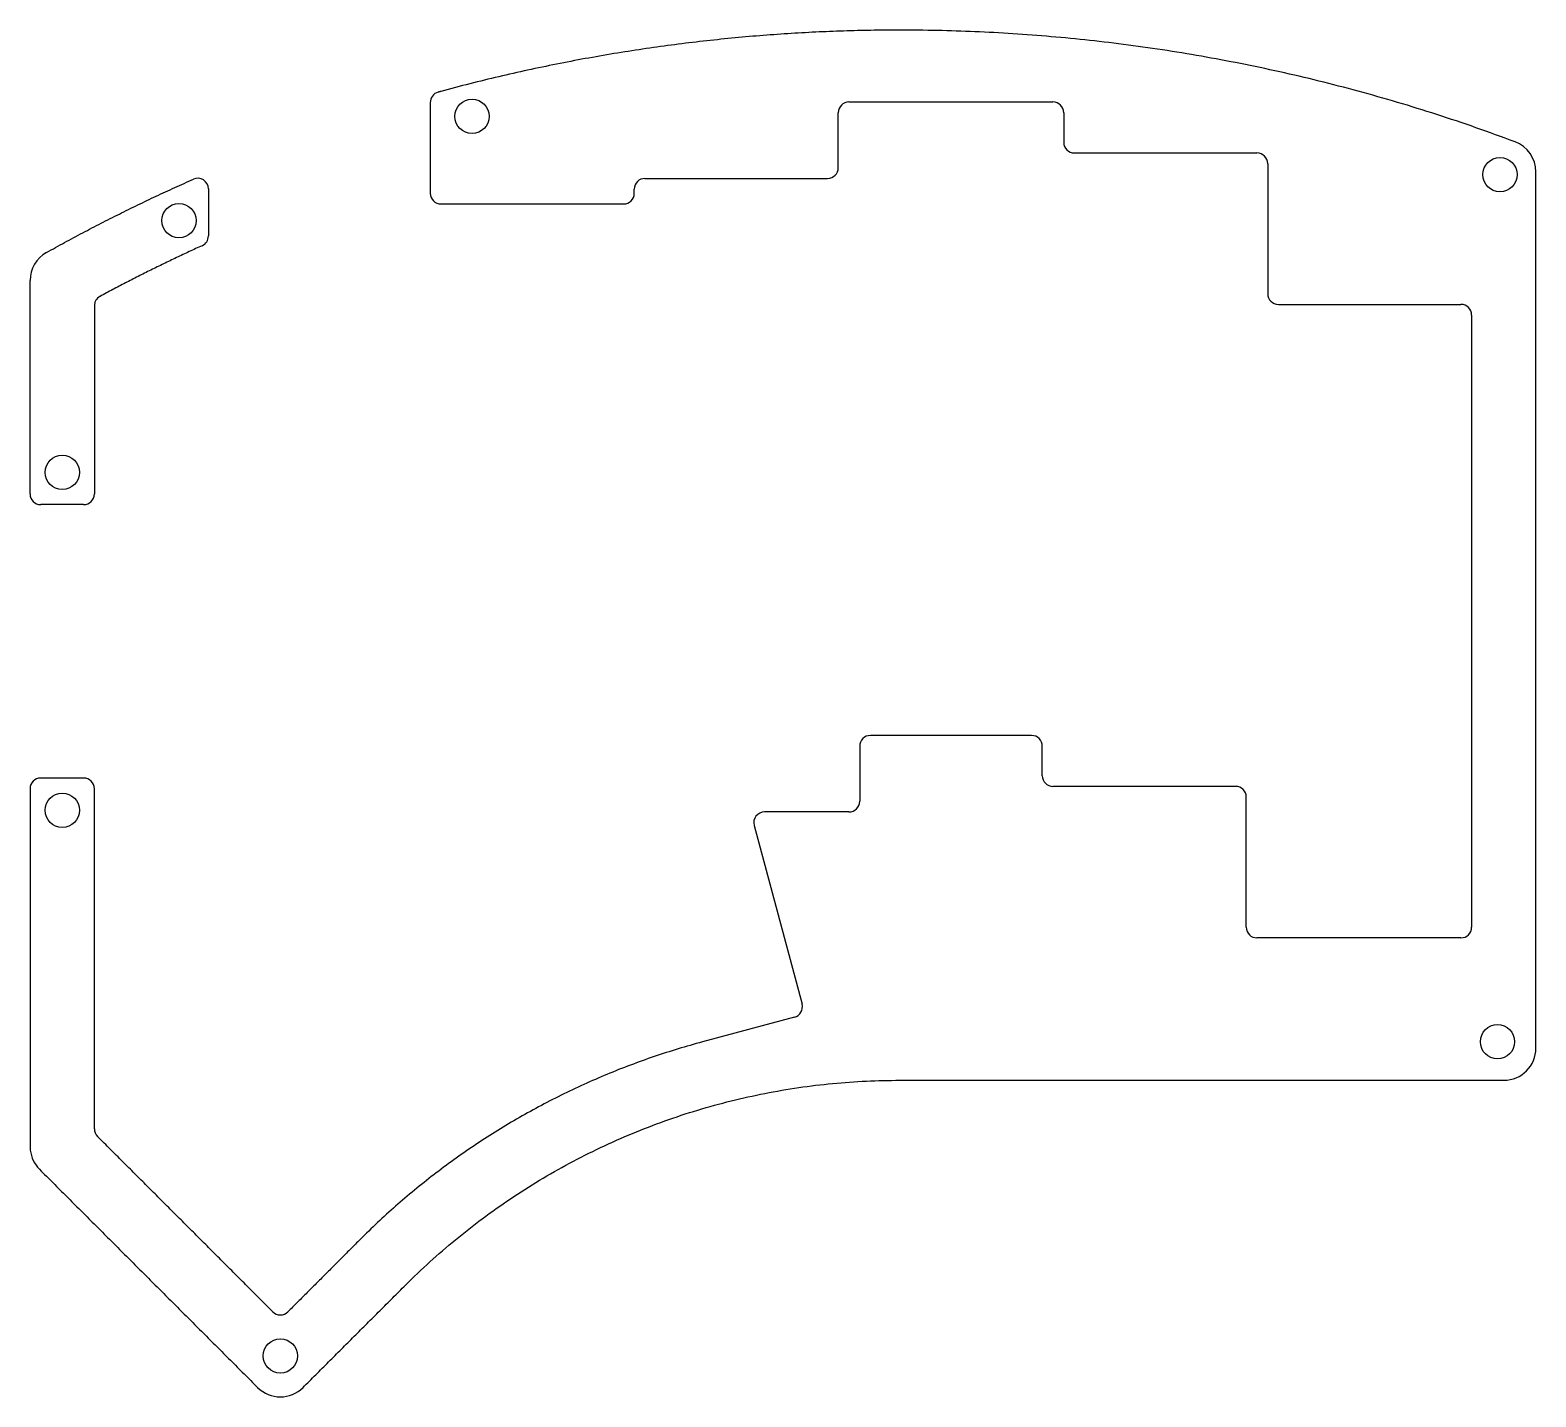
# Model space of a CAD drawing. Header units: millimetres. Extents: x -81 to 59, y 36 to 163.
import ezdxf

# ---------------------------------------------------------------- set-up
doc = ezdxf.new("R2010")
doc.units = ezdxf.units.MM
doc.header["$MEASUREMENT"] = 0
doc.layers.add('no kerf$HiPro1', color=18, linetype='Continuous', true_color=0x000000)

msp = doc.modelspace()

# ---------------------------------------------------------------- linework, layer by layer
at = {"layer": 'no kerf$HiPro1'}
for points in [[(-43.86, 156.59), (-43.86, 148.95)], [(-4.76, 156.64), (14.29, 156.64)], [(-5.76, 150.5), (-5.76, 155.64)], [(15.29, 155.64), (15.29, 152.88)], [(16.29, 151.88), (33.34, 151.88)], [(34.34, 150.88), (34.34, 138.74)], [(-43.86, 149.78), (-43.86, 148.12)], [(-23.81, 149.5), (-6.76, 149.5)], [(-64.58, 148.52), (-64.58, 144.13)], [(-24.81, 148.12), (-24.81, 148.5)], [(-42.86, 147.12), (-25.81, 147.12)], [(35.34, 137.74), (52.39, 137.74)], [(53.39, 136.74), (53.39, 116.69)], [(-76.23, 119.05), (-80.23, 119.05)], [(53.39, 116.69), (53.39, 99.64)], [(53.39, 99.64), (53.39, 79.59)], [(12.29, 97.49), (-2.76, 97.49)], [(-3.76, 96.49), (-3.76, 91.35)], [(13.29, 93.73), (13.29, 96.49)], [(-76.23, 93.51), (-80.23, 93.51)], [(31.34, 92.73), (14.29, 92.73)], [(32.34, 79.59), (32.34, 91.73)], [(-4.76, 90.35), (-12.65, 90.35)], [(-13.61, 89.09), (-9.14, 72.4)], [(52.39, 78.59), (33.34, 78.59)], [(-9.85, 71.18), (-18.45, 68.87)]]:
    msp.add_lwpolyline(points, dxfattribs=at)
for centre in [(-39.96, 155.29), (56.03, 149.86), (-67.33, 145.56), (-78.23, 122.05), (-78.23, 90.51), (55.8, 68.89), (-57.86, 39.56)]:
    msp.add_circle(centre, 1.6, dxfattribs=at)
for centre, radius, start, end in [((-42.86, 156.59), 1, 105.3082, 180), ((-4.76, 155.64), 1, 90, 180), ((14.29, 155.64), 1, 0, 90), ((16.29, 152.88), 1, 180, 270), ((33.34, 150.88), 1, 0, 90), ((56.39, 150.11), 3, 0, 69.4116), ((-6.76, 150.5), 1, 270, 0), ((-65.58, 148.52), 1, 0, 113.8248), ((-23.81, 148.5), 1, 90, 180), ((-42.86, 148.12), 1, 180, 270), ((-25.81, 148.12), 1, 270, 360), ((-65.58, 144.13), 1, 294.4652, 0.0001), ((-78.23, 139.97), 3, 119.2002, 180), ((-74.23, 137.61), 1, 164.5859, 180), ((-74.23, 137.61), 1, 149.1719, 164.5859), ((-74.23, 137.61), 1, 118.3438, 149.1719), ((35.34, 138.74), 1, 180, 270), ((52.39, 136.74), 1, 0, 90), ((-80.23, 120.05), 1, 180, 270), ((-76.23, 120.05), 1, 270, 0), ((-2.76, 96.49), 1, 90, 180), ((12.29, 96.49), 1, 0, 90), ((-80.23, 92.51), 1, 90, 180), ((-76.23, 92.51), 1, 360, 90), ((14.29, 93.73), 1, 180, 270), ((31.34, 91.73), 1, 0, 90), ((-12.65, 89.35), 1, 90, 195.0001), ((-4.76, 91.35), 1, 270, 0), ((33.34, 79.59), 1, 180, 270), ((52.39, 79.59), 1, 270, 0), ((-10.11, 72.14), 1, 285, 15), ((56.39, 68.3), 3, 270, 360), ((-74.23, 60.76), 1, 180, 225), ((-78.23, 59.1), 3, 180, 186.2273), ((-78.23, 59.1), 3, 186.2273, 225), ((-57.86, 44.39), 1, 225, 315), ((-57.86, 38.73), 3, 225, 315)]:
    msp.add_arc(centre, radius, start, end, dxfattribs=at)
msp.add_rational_spline([(57.44, 152.92), (29.67, 163.35), (0, 163.35), (-21.81, 163.35), (-42.86, 157.63)], [1.0027192827, 1.0437254126, 1.12224713338, 1.0634256373, 1.02565667179], degree=2, knots=[340.421923, 340.421923, 340.421923, 401.717767, 401.717767, 447.635167, 447.635167, 447.635167], dxfattribs=at)
for points, weights in [([(-42.86, 157.63), (-42.99, 157.59), (-43.13, 157.55)], [1.02565667179, 1.02542822146, 1.02520054135]), ([(-79.69, 142.59), (-73, 146.33), (-65.98, 149.43)], [0.976341348201, 0.982743138269, 0.991367007156]), ([(-65.17, 143.22), (-70.01, 141.02), (-74.7, 138.49)], [0.989329032361, 0.983298045296, 0.978424278462]), ([(-18.45, 68.87), (-36.91, 63.93), (-50.42, 50.42)], [0.941830788522, 0.925575565816, 0.974907251519]), ([(-46.17, 46.17), (-27.05, 65.3), (0, 65.3)], [0.974907216133, 0.900696908855, 0.974907180747])]:
    msp.add_rational_spline(points, weights, degree=2, dxfattribs=at)
for points in [[(59.39, 68.3), (59.39, 109.2), (59.39, 150.11)], [(-81.23, 120.05), (-81.23, 130.01), (-81.23, 139.97)], [(-75.23, 137.61), (-75.23, 128.83), (-75.23, 120.05)], [(-81.23, 92.51), (-81.23, 78.9), (-81.23, 65.3)], [(-75.23, 65.3), (-75.23, 78.9), (-75.23, 92.51)], [(-81.23, 65.3), (-81.23, 62.2), (-81.23, 59.1)], [(-75.23, 60.76), (-75.23, 63.03), (-75.23, 65.3)], [(0, 65.3), (28.19, 65.3), (56.39, 65.3)], [(-58.57, 43.68), (-66.75, 51.87), (-74.94, 60.05)], [(-80.35, 56.98), (-70.17, 46.8), (-59.98, 36.61)], [(-50.42, 50.42), (-53.78, 47.05), (-57.15, 43.68)], [(-55.74, 36.61), (-50.96, 41.39), (-46.17, 46.17)]]:
    msp.add_open_spline(points, degree=2, dxfattribs=at)

doc.saveas('drawing.dxf')
